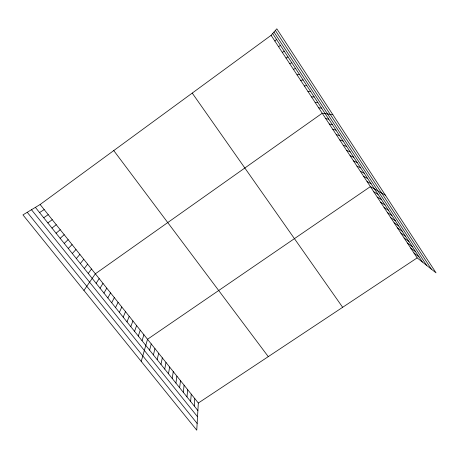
<?xml version="1.0" encoding="UTF-8"?>
<svg xmlns="http://www.w3.org/2000/svg" width="459" height="459" viewBox="0 0 459 459"><rect width="100%" height="100%" fill="white"/><g stroke="black" fill="none" stroke-linecap="round" stroke-linejoin="round"><path stroke-width="0.69" d="M40.134 204.502L198.322 403.031L196.756 430.186L22.95 214.887L40.134 204.502L271.103 35.326L276.817 28.814L436.05 272.858L417.162 257.883L271.103 35.326M194.266 406.02L194.782 398.59M190.623 401.47L191.237 394.138M186.974 396.897L187.674 389.662M183.302 392.313L184.093 385.176M179.618 387.706L180.502 380.666M175.923 383.081L176.893 376.139M172.211 378.44L173.273 371.595M168.482 373.775L169.641 367.034M164.735 369.093L165.992 362.449M160.977 364.389L162.325 357.854M157.202 359.672L158.642 353.235M153.409 354.927L154.947 348.599M149.6 350.165L151.24 343.94M141.234 361.411L147.517 339.264L370.39 186.612L385.365 195.173M142.055 340.727L143.885 334.709M138.314 336.051L140.242 330.136M134.556 331.352L136.581 325.546M130.786 326.636L132.909 320.933M127 321.902L129.22 316.308M123.196 317.146L125.519 311.661M119.374 312.372L121.801 306.991M115.542 307.576L118.066 302.309M111.692 302.762L114.32 297.604M107.825 297.931L110.556 292.882M103.946 293.077L106.781 288.143M100.045 288.2L102.988 283.381M96.132 283.306L99.178 278.602M83.934 290.432L95.352 273.799L322.229 113.235L332.878 114.733M88.254 273.455L91.513 268.98M84.295 268.498L87.658 264.143M80.314 263.523L83.785 259.283M76.314 258.526L79.9 254.406M72.304 253.506L75.999 249.507M68.271 248.462L72.08 244.59M274.861 41.052L276.53 39.434M64.226 243.402L68.144 239.65M60.158 238.319L64.191 234.692M56.078 233.212L60.221 229.712M278.596 46.749L280.374 45.298M51.976 228.089L56.239 224.709M47.862 222.942L52.24 219.689M43.725 217.767L48.218 214.646M282.319 52.424L284.196 51.133M198.322 403.031L417.162 257.883M39.572 212.574L44.184 209.585M286.032 58.075L288.005 56.945M289.721 63.698L291.792 62.728M293.393 69.298L295.567 68.489M297.053 74.874L299.325 74.22M300.697 80.423L303.066 79.929M304.328 85.953L306.79 85.609M307.937 91.456L310.496 91.266M311.535 96.935L314.185 96.901M315.115 102.391L317.858 102.506M318.678 107.825L321.518 108.089M325.764 118.623L328.782 119.179M329.287 123.987L332.396 124.687M332.792 129.323L335.988 130.172M336.281 134.642L339.568 135.635M339.758 139.938L343.131 141.074M343.217 145.216L346.677 146.49M346.665 150.466L350.211 151.877M350.097 155.693L353.728 157.248M353.516 160.902L357.228 162.589M356.918 166.089L360.717 167.914M360.309 171.253L364.188 173.209M363.683 176.394L367.648 178.488M367.045 181.512L371.09 183.738M373.821 191.845L378.032 194.341M377.241 197.054L381.532 199.682M380.649 202.241L385.015 205.001M384.04 207.411L388.486 210.297M387.413 212.551L391.946 215.569M390.775 217.675L395.383 220.819M394.12 222.776L398.808 226.046M397.454 227.853L402.222 231.256M400.776 232.914L405.618 236.437M404.081 237.946L408.998 241.595M407.374 242.966L412.366 246.735M410.65 247.958L415.716 251.853M413.915 252.932L419.056 256.948M27.247 212.293L197.146 423.439M31.476 209.734L197.531 416.766M35.4 207.359L197.886 410.547M113.757 150.575L268.28 356.632M192.241 93.091L342.649 307.306M275.383 30.449L431.345 269.129M273.977 32.055L426.698 265.445M272.669 33.541L422.378 262.02"/></g></svg>
